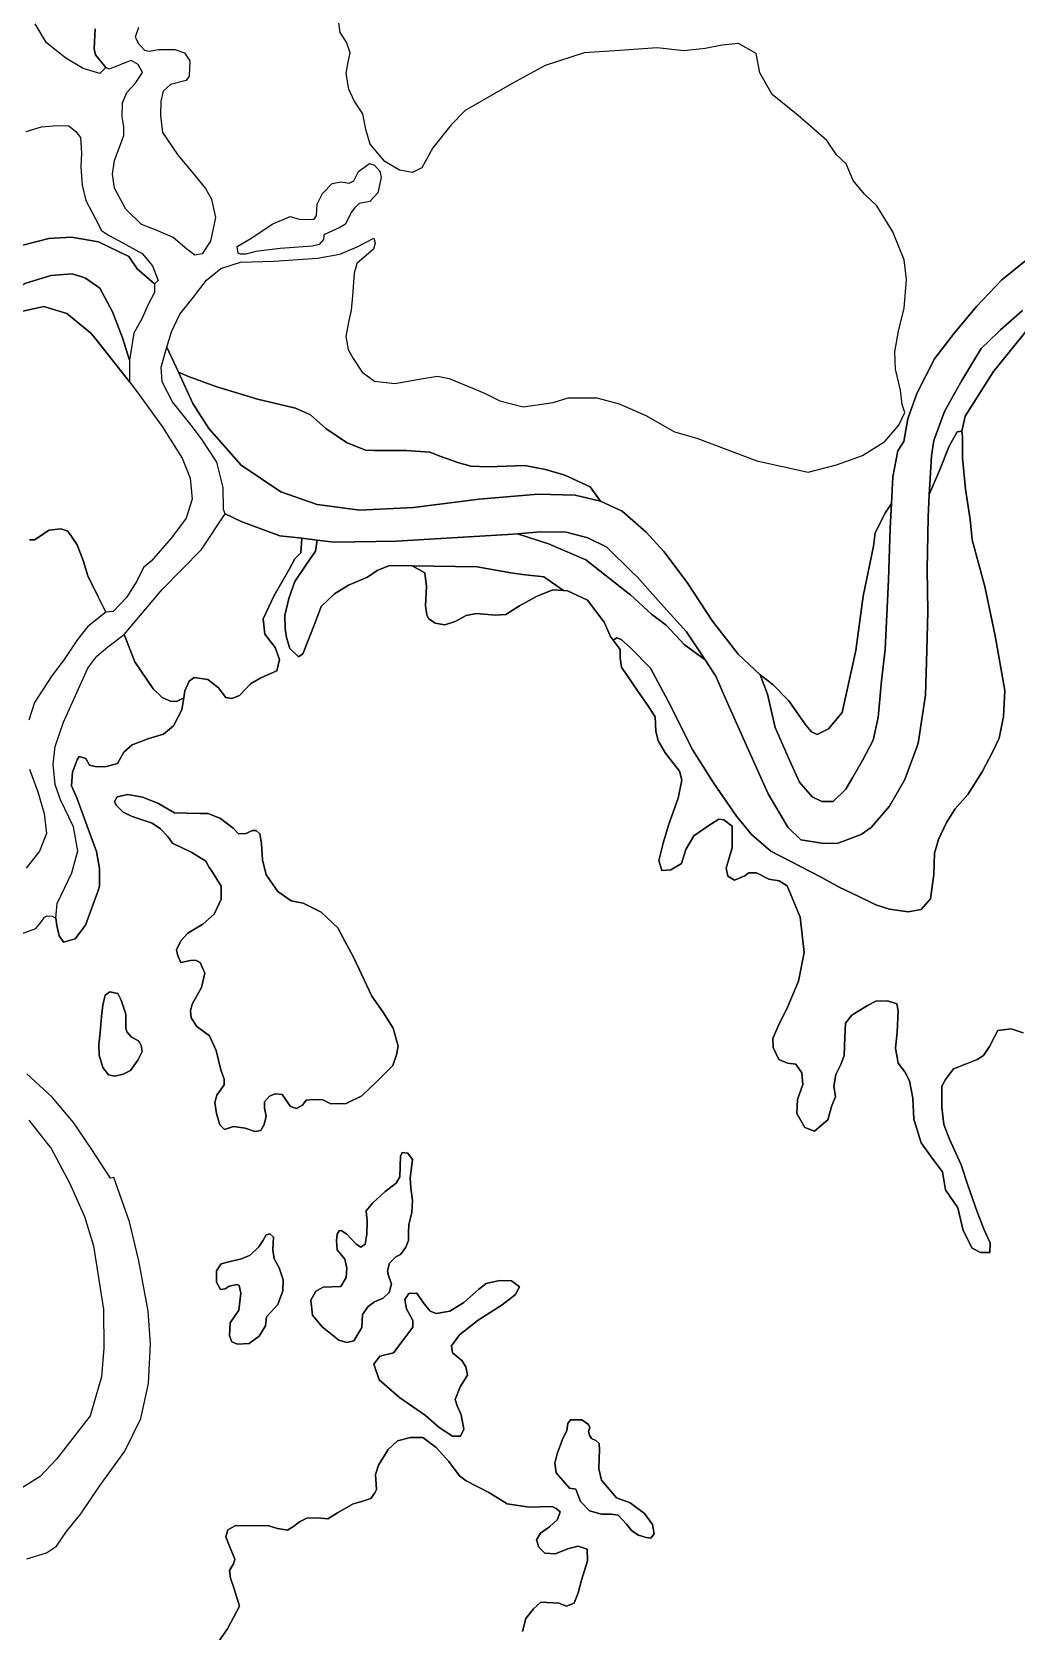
# Model space of a CAD drawing. Header units: inches. Extents: x 288635 to 1232953, y 676945 to 1655780.
# Drawn here: x 460248 to 475817, y 728603 to 753909 of the extents above; entities that cross this region are included whole.
import ezdxf

# ---------------------------------------------------------------- set-up
doc = ezdxf.new("R2010")
doc.units = ezdxf.units.IN
doc.header["$MEASUREMENT"] = 0

msp = doc.modelspace()

# ---------------------------------------------------------------- linework, layer by layer
at = {"color": 1}
for points in [[(461248.3057, 753959.7025), (461233.0656, 753639.6618), (461251.2525, 753548.7276), (461417.2519, 753346.2719), (461319.3886, 753253.7888), (461060.3081, 753329.989), (460785.9875, 753492.5493), (460476.1069, 753736.3898), (460298.3065, 754036.1104)], [(461934.107, 753980.0225), (461878.2269, 753827.6222), (461934.107, 753726.022), (462030.6272, 753619.3418), (462101.7474, 753604.1018), (462249.0677, 753629.5018), (462508.1482, 753629.5018), (462660.5485, 753578.7017), (462746.9087, 753451.7014), (462736.7486, 753207.861), (462685.9485, 753141.8208), (462442.1081, 753075.7807), (462325.2678, 752974.1805), (462284.6277, 752811.6202), (462279.5477, 752588.0997), (462315.1078, 752318.8592), (462381.1479, 752217.259), (462558.9483, 751953.0985), (462782.4687, 751688.9379), (462995.8292, 751429.8574), (463087.2693, 751262.2171), (463153.3095, 750972.6565), (463072.0293, 750596.7357), (462939.949, 750398.6153), (462823.1088, 750378.2953), (462696.1086, 750469.7355), (462482.7481, 750657.6959), (462203.3476, 750779.6161), (461979.8271, 750860.8963), (461730.9066, 751104.7368), (461553.1063, 751434.9374), (461522.6262, 751658.4579), (461553.1063, 751876.8983), (461700.4266, 752273.1391), (461700.4266, 752405.2194), (461675.0265, 752567.7797), (461680.1065, 752786.2201), (461751.2267, 752948.7804), (461878.2269, 753091.0207), (461995.0672, 753268.8211), (461929.027, 753395.8213), (461817.2668, 753456.7815), (461680.1065, 753405.9814), (461466.7461, 753319.6212), (461417.2519, 753346.2719), (461251.2525, 753548.7276), (461233.0656, 753639.6618), (461248.3057, 753959.7025)], [(475972.1328, 750289.8774), (475591.1321, 749985.0768), (475189.8113, 749563.436), (474844.3706, 749146.8752), (474529.4099, 748735.3943), (474250.0094, 748186.7532), (474102.6891, 747785.4324), (474041.729, 747429.8317), (473945.2088, 747282.5114), (473869.0086, 746871.0306), (473845.1144, 746446.245), (473749.4471, 746302.9302), (473588.5801, 745981.1962), (473563.1801, 745773.7624), (473398.0798, 744982.1275), (473283.7795, 744122.7591), (473063.6458, 743140.6238), (472851.9787, 742878.1566), (472669.945, 742793.4898), (472581.0448, 742831.5899), (472492.1446, 742937.4234), (472221.2107, 743322.6575), (471971.4436, 743580.8914), (471770.9644, 743736.6643), (471420.4437, 744061.785), (471014.0429, 744585.026), (470612.7221, 745194.6272), (470246.9614, 745687.3882), (469967.5608, 745992.1888), (469586.5601, 746327.4695), (469241.1194, 746484.9498), (469080.0711, 746709.331), (468676.8453, 746895.8097), (468372.0447, 746987.2499), (468046.9241, 747048.21), (467462.7229, 747027.8899), (467193.4823, 747038.05), (467000.442, 747088.8501), (466715.9614, 747190.4503), (466543.241, 747256.4904), (466167.3203, 747286.9705), (465659.3193, 747286.9705), (465522.159, 747292.0505), (465222.4384, 747413.9707), (464897.3178, 747632.4111), (464653.4773, 747850.8516), (464414.7168, 747957.5318), (463815.2756, 748099.7721), (463154.8743, 748297.8925), (462723.0734, 748455.3728), (462565.571, 748526.8869), (462383.1057, 748923.3547), (462453.8329, 749161.4942), (462585.9131, 749440.8948), (462784.0335, 749684.7352), (463007.554, 749979.3758), (463236.1544, 750167.3362), (463546.035, 750263.8564), (464074.3561, 750284.1764), (464765.2375, 750329.8965), (465120.8382, 750390.8567), (465395.1587, 750507.6969), (465654.2393, 750644.8572), (465679.6393, 750568.657), (465649.1593, 750472.1368), (465390.0787, 750243.5364), (465344.3586, 750091.1361), (465318.9586, 749735.5353), (465298.6386, 749506.9349), (465263.0785, 749344.3746), (465212.2784, 749090.3741), (465247.8385, 748882.0936), (465329.1186, 748739.8534), (465471.3589, 748526.4929), (465669.4793, 748384.2526), (465989.5199, 748343.6126), (466436.5608, 748424.8927), (466665.1613, 748460.4528), (466848.0417, 748424.8927), (467091.8821, 748323.2925), (467406.8428, 748191.2123), (467650.6833, 748069.292), (468021.524, 747977.8518), (468493.9649, 748043.892), (468732.7254, 748120.0921), (469184.8463, 748120.0921), (469540.447, 748023.5719), (469962.0879, 747840.6916), (470413.5738, 747581.3994), (470764.9412, 747479.7992), (471717.4431, 747119.9651), (472530.2447, 746942.1648), (472974.7456, 747056.465), (473389.6131, 747208.8653), (473740.9804, 747428.9991), (473965.3476, 747687.2329), (474059.2628, 747885.8838), (474013.5427, 748012.884), (473988.1426, 748241.4845), (473911.9425, 748571.6852), (473901.7825, 748846.0057), (473957.6626, 749176.2064), (474049.1028, 749536.8871), (474084.6628, 749994.088), (474049.1028, 750303.9686), (473866.2224, 750745.9295), (473617.3019, 751157.4103), (473419.1815, 751340.2907), (473241.3812, 751558.7311), (473129.6209, 751822.8917), (472977.2206, 751965.1319), (472824.8203, 752193.7324), (472367.6194, 752584.8932), (471961.2186, 752920.1739), (471763.0982, 753260.5345), (471706.3532, 753566.8483), (471426.9527, 753724.3287), (471167.8722, 753698.9286), (470898.6316, 753648.1285), (470563.351, 753612.5684), (470141.7101, 753658.2885), (469547.3489, 753617.6484), (468983.4678, 753577.0084), (468368.7866, 753378.888), (467845.5455, 753094.4074), (467103.864, 752667.6865), (466880.3436, 752439.0861), (466590.783, 752073.3254), (466418.0627, 751758.3647), (466265.6624, 751687.2446), (466062.462, 751722.8047), (465828.7815, 751859.9649), (465600.181, 752134.2855), (465529.0609, 752362.8859), (465483.3408, 752611.8064), (465346.1805, 752820.0869), (465259.8204, 753002.9672), (465219.1803, 753251.8877), (465244.5803, 753404.288), (465280.1404, 753577.0084), (465224.2603, 753749.7287), (465122.6601, 753902.129), (465097.26, 754090.0894)], [(460156.8989, 752332.9726), (460397.6702, 752409.7019), (460649.0248, 752428.2228), (460831.5877, 752422.9311), (460942.7129, 752332.9726), (461016.7964, 752237.7224), (461032.6714, 751989.0136), (461022.0881, 751774.7006), (461043.6428, 751482.6794), (461099.523, 751243.9189), (461251.9233, 750949.2784), (461346.0446, 750768.4353), (461457.8048, 750692.2351), (461625.4451, 750605.875), (461991.2059, 750402.6746), (462153.7662, 750209.6342), (462245.2064, 749975.9537), (462186.7844, 749923.6934), (461912.4639, 750162.4538), (461780.3836, 750355.4942), (461302.8627, 750589.1747), (460871.0618, 750660.2948), (460515.4611, 750639.9748), (460103.9803, 750533.2946)], [(460103.9803, 750533.2946), (460515.4611, 750639.9748), (460871.0618, 750660.2948), (461302.8627, 750589.1747), (461780.3836, 750355.4942), (461912.4639, 750162.4538), (462186.7844, 749923.6934), (462186.7844, 749786.5331), (462085.1842, 749598.5727), (461983.584, 749369.9723), (461861.6638, 749141.3718), (461790.5436, 748714.651), (461678.7834, 749070.2517), (461521.3031, 749481.7325), (461323.1827, 749852.5732), (461094.5822, 750015.1336), (461038.3461, 750032.9646), (460886.3018, 750081.1737), (460545.9411, 750055.7736), (460134.4603, 749928.7734)], [(475921.3327, 749502.4759), (475570.812, 749192.5952), (475529.0659, 749152.2406), (475266.0114, 748897.9547), (474961.2108, 748395.0336), (474872.1702, 748235.0902), (474686.8903, 747902.2727), (474514.1699, 747445.0717), (474478.6098, 747201.2313), (474453.2098, 746754.1904), (474445.0977, 746587.0821), (474427.8097, 746230.9493), (474412.5697, 745402.9077), (474422.7297, 744737.4263), (474407.4897, 744117.6651), (474387.1697, 743411.5437), (474270.3294, 742654.6222), (474251.7318, 742604.5857), (474056.969, 742080.581), (473813.1285, 741658.9402), (473523.5679, 741318.5795), (473366.0876, 741206.8193), (472985.0869, 741064.579), (472746.3264, 741069.659), (472411.0457, 741125.5391), (472207.8453, 741323.6595), (471897.9647, 741851.9806), (471547.444, 742629.2221), (471222.3233, 743360.7436), (471064.843, 743716.3443), (471034.0735, 743762.9647), (470897.2027, 743970.3448), (470602.5621, 744417.3857), (470196.1613, 744864.4266), (469820.2405, 745286.0674), (469751.3246, 745353.517), (469342.7196, 745753.4284), (469042.999, 745905.8287), (468697.5583, 745992.1888), (468291.1575, 745997.2689), (467930.7043, 745968.7181), (467778.0764, 745956.6288), (467244.6754, 745926.1487), (466015.3129, 745849.9486), (465029.7909, 745834.7085), (464761.3278, 745866.4793), (464515.8454, 745895.5305), (464171.2692, 745936.3087), (463556.588, 746159.8292), (463302.5875, 746281.7494), (463277.1874, 746352.8696), (463272.1074, 746698.3103), (463170.5072, 747099.6311), (462931.7467, 747470.4718), (462764.1064, 747688.9122), (462469.4658, 748054.673), (462306.9055, 748369.6336), (462291.6655, 748603.3141), (462383.1057, 748923.3547), (462565.571, 748526.8869), (462794.5865, 748029.2729), (463048.587, 747633.0321), (463556.588, 747053.911), (464186.5093, 746632.2701), (464760.5504, 746429.0697), (465436.1918, 746342.7095), (466284.5535, 746383.3496), (467320.8755, 746515.4299), (468255.5974, 746596.7101), (468839.7986, 746576.39), (469241.1194, 746484.9498), (469586.5601, 746327.4695), (469967.5608, 745992.1888), (470246.9614, 745687.3882), (470612.7221, 745194.6272), (471014.0429, 744585.026), (471420.4437, 744061.785), (471770.9644, 743736.6643), (471882.7247, 743426.7837), (472004.6449, 742903.5427), (472233.2454, 742385.3816), (472390.7257, 742034.8609), (472593.9261, 741806.2605), (472746.3264, 741730.0603), (472924.1267, 741730.0603), (473122.2471, 741928.1807), (473232.5943, 742117.6447), (473391.4877, 742390.4616), (473559.128, 742700.3423), (473635.3282, 743061.023), (473686.1283, 743640.1441), (473747.0884, 744137.9851), (473797.8885, 745240.3473), (473823.2885, 746058.229), (473845.1144, 746446.245), (473869.0086, 746871.0306), (473945.2088, 747282.5114), (474041.729, 747429.8317), (474102.6891, 747785.4324), (474250.0094, 748186.7532), (474529.4099, 748735.3943), (474844.3706, 749146.8752), (475189.8113, 749563.436), (475591.1321, 749985.0768), (475972.1328, 750289.8774)], [(460103.5549, 749491.996), (460433.7555, 749563.1161), (460799.5163, 749451.3559), (461180.517, 749141.4753), (461243.4224, 749065.9888), (461789.5404, 748374.5432), (461906.9585, 748216.9135), (462308.2793, 747663.1923), (462623.2399, 747165.3513), (462750.2402, 746845.3107), (462780.7202, 746515.11), (462689.2801, 746215.3895), (462455.5996, 745905.5088), (462135.5589, 745534.6681), (462013.6387, 745433.0679), (461906.9585, 745219.7075), (461744.3982, 744960.6269), (461531.0377, 744737.1065), (461414.1975, 744726.9465), (461297.3573, 744970.787), (461129.7169, 745300.9876), (461058.5968, 745544.8281), (460962.0766, 745793.7486), (460814.7563, 746007.109), (460702.9961, 746047.7491), (460520.1157, 746022.3491), (460286.4352, 745869.9488), (460210.2351, 745869.9488)], [(475999.7214, 749199.0851), (475459.9703, 748537.6254), (475010.1778, 747828.5407), (474960.635, 747593.2981), (474884.4348, 747583.1381), (474757.4346, 747354.5376), (474605.0343, 746968.4569), (474445.0977, 746587.0821), (474453.2098, 746754.1904), (474478.6098, 747201.2313), (474514.1699, 747445.0717), (474686.8903, 747902.2727), (474872.1702, 748235.0902), (474961.2108, 748395.0336), (475266.0114, 748897.9547), (475529.0659, 749152.2406), (475570.812, 749192.5952), (475921.3327, 749502.4759)], [(475931.0691, 738069.6634), (475738.0287, 738130.6235), (475529.7483, 738105.2235), (475473.8682, 738008.7033), (475397.668, 737851.2229), (475301.1478, 737708.9827), (475204.6276, 737648.0225), (475042.0673, 737581.9824), (474828.7069, 737500.7022), (474701.7066, 737333.0619), (474640.7465, 737226.3817), (474640.7465, 736891.101), (474676.3066, 736616.7805), (474762.6668, 736388.18), (474950.6271, 735981.7792), (475057.3074, 735641.4185), (475199.5476, 735235.0177), (475311.3079, 734950.5371), (475407.8281, 734747.3367), (475402.748, 734594.9364), (475255.4277, 734594.9364), (475123.3475, 734660.9766), (474981.1072, 734940.3771), (474894.747, 735301.0578), (474701.7066, 735585.5384), (474655.9866, 735870.019), (474488.3462, 736088.4594), (474315.6259, 736327.2199), (474198.7856, 736703.1406), (474183.5456, 737033.3413), (474132.7455, 737307.6619), (474056.5454, 737454.9822), (473949.8651, 737592.1424), (473909.2251, 737825.8229), (473934.6251, 738079.8234), (473949.8651, 738420.1841), (473929.5451, 738526.8643), (473782.2248, 738577.6644), (473599.3444, 738572.5844), (473467.2642, 738501.4642), (473218.3437, 738349.0639), (473116.7435, 738222.0637), (473106.5835, 738003.6232), (473096.4234, 737708.9827), (473045.6233, 737566.7424), (472964.3432, 737409.2621), (472933.8631, 737226.3817), (472959.2632, 737058.7414), (472903.383, 736921.5811), (472837.3429, 736692.9806), (472629.0625, 736515.1803), (472476.6622, 736571.0604), (472349.6619, 736794.5808), (472359.822, 737013.0213), (472446.1821, 737251.7817), (472425.8621, 737434.6621), (472334.4219, 737571.8224), (472202.3416, 737587.0624), (472065.1814, 737648.0225), (471973.7412, 737835.9829), (471969.7618, 737981.8402), (472045.962, 738164.7205), (472208.5223, 738484.7612), (472376.1627, 738886.082), (472462.5228, 739343.2829), (472401.5627, 739902.084), (472198.3623, 740394.845), (472071.362, 740476.1252), (471903.7217, 740501.5252), (471710.6813, 740603.1254), (471588.7611, 740603.1254), (471527.801, 740552.3253), (471360.1606, 740486.2852), (471258.5604, 740547.2453), (471233.1604, 740674.2456), (471268.7204, 740801.2458), (471324.6006, 740999.3662), (471324.6006, 741339.7269), (471192.5203, 741441.3271), (471116.3201, 741451.4871), (470938.5198, 741339.7269), (470720.0793, 741187.3266), (470593.0791, 740968.8861), (470521.9589, 740750.4457), (470354.3186, 740648.8455), (470212.0783, 740638.6855), (470166.3582, 740796.1658), (470232.3984, 741070.4863), (470318.7585, 741354.9669), (470471.1588, 741781.6878), (470527.039, 742066.1683), (470491.4789, 742208.4086), (470273.0385, 742497.9692), (470156.1982, 742691.0096), (470115.5581, 742843.4099), (470105.3981, 743072.0103), (470003.7979, 743234.5707), (469831.0776, 743478.4112), (469577.0771, 743854.3319), (469551.677, 744006.7322), (469551.677, 744133.7325), (469440.4993, 744285.6753), (469502.5874, 744320.0782), (469568.6275, 744294.6782), (469715.9478, 744162.5979), (470035.9885, 743842.5573), (470315.389, 743319.3162), (470701.4698, 742542.0747), (471031.6705, 742023.9136), (471392.3512, 741500.6726), (471631.1117, 741206.032), (471935.9123, 740946.9515), (472723.3138, 740540.5507), (473017.9544, 740372.9103), (473327.835, 740225.59), (473597.0756, 740093.5098), (473815.516, 740027.4696), (474110.1566, 739986.8296), (474318.437, 740022.3896), (474465.7573, 740190.03), (474516.5574, 740576.1107), (474526.7174, 740911.3914), (474592.7576, 741129.8319), (474714.6778, 741399.0724), (474851.8381, 741612.4328), (475055.0385, 741841.0333), (475283.639, 742201.714), (475448.316, 742523.448), (475549.9162, 742731.7284), (475621.0363, 743077.1691), (475641.3563, 743488.6499), (475488.956, 744352.2516), (475321.3157, 745134.5732), (475123.1953, 745871.1747), (475092.7152, 746191.2153), (475016.5151, 746673.8163), (474970.795, 747171.6573), (474970.795, 747501.8579), (474960.635, 747593.2981), (475010.1778, 747828.5407), (475459.9703, 748537.6254), (475999.7214, 749199.0851)], [(460210.2351, 745869.9488), (460286.4352, 745869.9488), (460520.1157, 746022.3491), (460702.9961, 746047.7491), (460814.7563, 746007.109), (460962.0766, 745793.7486), (461058.5968, 745544.8281), (461129.7169, 745300.9876), (461297.3573, 744970.787), (461414.1975, 744726.9465), (461130.8036, 744498.5533), (460968.2432, 744295.3529), (460770.1229, 743995.6323), (460551.6824, 743706.0717), (460287.5219, 743299.6709), (460196.0817, 743020.2703)], [(460092.4864, 739640.6751), (460310.9269, 739721.9553), (460389.9845, 739818.2638), (460448.193, 739900.2848), (460487.8805, 739921.4515), (460569.9015, 739916.1599), (460622.8183, 739884.4098), (460638.6933, 739767.9929), (460676.6876, 739605.1151), (460747.8077, 739503.5149), (460933.4398, 739555.7966), (461094.3068, 739771.6971), (461288.1905, 740305.7917), (461318.6739, 740389.765), (461314.4405, 740669.1655), (461267.8738, 740940.0994), (461119.7068, 741342.2669), (460958.8398, 741786.7678), (460874.173, 741977.2682), (460891.1064, 742193.1686), (460961.3798, 742391.289), (460996.9399, 742442.0891), (461098.5401, 742411.609), (461159.5002, 742304.9288), (461266.1804, 742279.5288), (461428.7408, 742284.6088), (461601.4611, 742330.3289), (461703.0613, 742513.2092), (461835.1416, 742624.9695), (462099.3021, 742726.5697), (462327.9026, 742797.6898), (462485.3829, 742929.7701), (462617.4631, 743178.6906), (462649.2634, 743369.4924), (462668.2632, 743483.4912), (462734.3034, 743635.8915), (462815.5835, 743691.7716), (463028.944, 743661.2915), (463196.5843, 743529.2113), (463313.4245, 743376.811), (463409.9447, 743361.5709), (463531.865, 743407.291), (463704.5853, 743590.1714), (463867.1456, 743686.6916), (464121.1461, 743798.4518), (464162.088, 743978.4167), (464096.0478, 744166.3771), (463933.4875, 744379.7375), (463908.0875, 744623.578), (464080.8078, 744989.3387), (464324.6483, 745410.9796), (464405.9285, 745568.4599), (464502.4487, 745664.9801), (464515.8454, 745895.5305), (464761.3278, 745866.4793), (464731.0491, 745690.3801), (464578.6488, 745471.9397), (464405.9285, 745212.8592), (464309.4083, 744943.6186), (464248.4481, 744674.3781), (464253.5282, 744461.0177), (464273.8482, 744323.8574), (464329.7283, 744151.137), (464462.8199, 744022.0161), (464532.627, 744067.6923), (464725.6674, 744545.2133), (464822.1876, 744814.4538), (465035.548, 745017.6542), (465253.9884, 745154.8145), (465553.709, 745281.8148), (465711.1893, 745388.495), (465904.2297, 745464.6951), (466264.9104, 745459.6151), (466463.0308, 745347.8549), (466488.4309, 745134.4945), (466473.1909, 744824.6139), (466493.5109, 744682.3736), (466523.991, 744626.4935), (466625.5912, 744550.2933), (466777.9915, 744524.8933), (466945.6318, 744580.7734), (467118.3521, 744672.2135), (467280.9125, 744707.7736), (467575.5531, 744677.2936), (467743.1934, 744687.4536), (467961.6338, 744824.6139), (468163.9238, 744938.6319), (468241.0344, 744982.0942), (468489.9549, 745078.6144), (468656.7995, 745067.4914), (468718.5553, 745063.3743), (469038.596, 744916.054), (469302.7565, 744570.6133), (469399.2767, 744342.0129), (469440.4993, 744285.6753), (469551.677, 744133.7325), (469551.677, 744006.7322), (469577.0771, 743854.3319), (469831.0776, 743478.4112), (470003.7979, 743234.5707), (470105.3981, 743072.0103), (470115.5581, 742843.4099), (470156.1982, 742691.0096), (470273.0385, 742497.9692), (470491.4789, 742208.4086), (470527.039, 742066.1683), (470471.1588, 741781.6878), (470318.7585, 741354.9669), (470232.3984, 741070.4863), (470166.3582, 740796.1658), (470212.0783, 740638.6855), (470354.3186, 740648.8455), (470521.9589, 740750.4457), (470593.0791, 740968.8861), (470720.0793, 741187.3266), (470938.5198, 741339.7269), (471116.3201, 741451.4871), (471192.5203, 741441.3271), (471324.6006, 741339.7269), (471324.6006, 740999.3662), (471268.7204, 740801.2458), (471233.1604, 740674.2456), (471258.5604, 740547.2453), (471360.1606, 740486.2852), (471527.801, 740552.3253), (471588.7611, 740603.1254), (471710.6813, 740603.1254), (471903.7217, 740501.5252), (472071.362, 740476.1252), (472198.3623, 740394.845), (472401.5627, 739902.084), (472462.5228, 739343.2829), (472376.1627, 738886.082), (472208.5223, 738484.7612), (472045.962, 738164.7205), (471969.7618, 737981.8402), (471973.7412, 737835.9829), (472065.1814, 737648.0225), (472202.3416, 737587.0624), (472334.4219, 737571.8224), (472425.8621, 737434.6621), (472446.1821, 737251.7817), (472359.822, 737013.0213), (472349.6619, 736794.5808), (472476.6622, 736571.0604), (472629.0625, 736515.1803), (472837.3429, 736692.9806), (472903.383, 736921.5811), (472959.2632, 737058.7414), (472933.8631, 737226.3817), (472964.3432, 737409.2621), (473045.6233, 737566.7424), (473096.4234, 737708.9827), (473106.5835, 738003.6232), (473116.7435, 738222.0637), (473218.3437, 738349.0639), (473467.2642, 738501.4642), (473599.3444, 738572.5844), (473782.2248, 738577.6644), (473929.5451, 738526.8643), (473949.8651, 738420.1841), (473934.6251, 738079.8234), (473909.2251, 737825.8229), (473949.8651, 737592.1424), (474056.5454, 737454.9822), (474132.7455, 737307.6619), (474183.5456, 737033.3413), (474198.7856, 736703.1406), (474315.6259, 736327.2199), (474488.3462, 736088.4594), (474655.9866, 735870.019), (474701.7066, 735585.5384), (474894.747, 735301.0578), (474981.1072, 734940.3771), (475123.3475, 734660.9766), (475255.4277, 734594.9364), (475402.748, 734594.9364), (475407.8281, 734747.3367), (475311.3079, 734950.5371), (475199.5476, 735235.0177), (475057.3074, 735641.4185), (474950.6271, 735981.7792), (474762.6668, 736388.18), (474676.3066, 736616.7805), (474640.7465, 736891.101), (474640.7465, 737226.3817), (474701.7066, 737333.0619), (474828.7069, 737500.7022), (475042.0673, 737581.9824), (475204.6276, 737648.0225), (475301.1478, 737708.9827), (475397.668, 737851.2229), (475473.8682, 738008.7033), (475529.7483, 738105.2235), (475738.0287, 738130.6235), (475931.0691, 738069.6634)], [(460211.3217, 742243.0288), (460338.322, 741882.3481), (460439.9222, 741541.9874), (460475.4823, 741221.9467), (460368.8021, 740942.5462), (460155.4416, 740673.3056)], [(460166.1042, 729744.7967), (460477.2549, 729840.0469), (460636.0052, 729947.9971), (460794.7555, 730176.5976), (461023.356, 730455.9982), (461315.4565, 730894.149), (461715.5073, 731446.6001), (461969.5078, 731967.3012), (462090.1581, 732519.7523), (462121.9081, 733148.4035), (462083.8081, 733662.7546), (461937.7578, 734462.8562), (461791.7075, 735078.8074), (461543.4486, 735781.4463), (461490.5476, 735771.1891), (461186.8053, 736236.8567), (460904.2297, 736652.7825), (460567.679, 737052.8333), (460168.6866, 737420.7107)], [(460195.6586, 736687.8402), (460509.7029, 736294.2003), (460545.5899, 736249.2175), (460845.6883, 735684.3266), (461080.6387, 735163.6255), (461220.339, 734700.0746), (461379.0893, 733690.4226), (461385.4393, 733080.8214), (461347.3393, 732623.6204), (461169.5389, 732007.6692), (460636.1378, 731321.8678), (460375.7873, 731048.8173), (460083.6867, 730864.6669)], [(468006.9732, 728595.2656), (468062.8533, 728798.466), (468184.7736, 728955.9463), (468296.5338, 729057.5465), (468586.0944, 729042.3065), (468704.9454, 728994.1522), (468826.8657, 729044.9523), (468887.8258, 729207.5126), (468943.7059, 729405.633), (469035.1461, 729715.5137), (469030.0661, 729898.394), (468887.8258, 729944.1141), (468740.5055, 729908.554), (468527.1451, 729822.1939), (468359.5047, 729832.3539), (468268.0646, 729928.8741), (468232.5045, 730045.7143), (468293.4646, 730152.3945), (468435.7049, 730253.9947), (468562.7051, 730365.755), (468603.3452, 730487.6752), (468542.3851, 730543.5553), (468476.345, 730574.0354), (468293.4646, 730568.9554), (468115.6642, 730563.8754), (467765.1435, 730614.6755), (467638.1433, 730695.9556), (467475.583, 730797.5558), (467114.9022, 730980.4362), (467013.302, 731056.6363), (466840.5817, 731285.2368), (466642.4613, 731508.7572), (466434.1809, 731666.2376), (466236.0605, 731666.2376), (466032.8601, 731610.3574), (465885.5398, 731473.1972), (465728.0595, 731229.3567), (465683.6094, 731078.2264), (465699.4844, 730840.1009), (465674.0844, 730789.3008), (465607.4092, 730700.4006), (465448.6589, 730649.6005), (465328.0087, 730614.6755), (465080.3582, 730471.8002), (464927.9579, 730379.725), (464766.0325, 730395.6), (464597.7572, 730389.25), (464480.282, 730332.0999), (464385.0318, 730255.8997), (464289.7816, 730198.7496), (464130.4677, 730226.8336), (463993.236, 730268.5998), (463729.0755, 730273.6798), (463464.9149, 730268.5998), (463348.0747, 730202.5596), (463312.5146, 730090.7994), (463383.6348, 729918.0791), (463454.7549, 729740.2787), (463434.4349, 729664.0786), (463373.4748, 729562.4784), (463388.7148, 729440.5581), (463439.5149, 729288.1578), (463532.5285, 728997.3625), (463339.4881, 728636.6818), (463202.3278, 728443.6414)], [(463202.3278, 728443.6414), (463339.4881, 728636.6818), (463532.5285, 728997.3625), (463439.5149, 729288.1578), (463388.7148, 729440.5581), (463373.4748, 729562.4784), (463434.4349, 729664.0786), (463454.7549, 729740.2787), (463383.6348, 729918.0791), (463312.5146, 730090.7994), (463348.0747, 730202.5596), (463464.9149, 730268.5998), (463729.0755, 730273.6798), (463993.236, 730268.5998), (464130.4677, 730226.8336), (464289.7816, 730198.7496), (464385.0318, 730255.8997), (464480.282, 730332.0999), (464597.7572, 730389.25), (464766.0325, 730395.6), (464927.9579, 730379.725), (465080.3582, 730471.8002), (465328.0087, 730614.6755), (465448.6589, 730649.6005), (465607.4092, 730700.4006), (465674.0844, 730789.3008), (465699.4844, 730840.1009), (465683.6094, 731078.2264), (465728.0595, 731229.3567), (465885.5398, 731473.1972), (466032.8601, 731610.3574), (466236.0605, 731666.2376), (466434.1809, 731666.2376), (466642.4613, 731508.7572), (466840.5817, 731285.2368), (467013.302, 731056.6363), (467114.9022, 730980.4362), (467475.583, 730797.5558), (467638.1433, 730695.9556), (467765.1435, 730614.6755), (467765.1435, 730614.6755), (468115.6642, 730563.8754), (468293.4646, 730568.9554), (468476.345, 730574.0354), (468542.3851, 730543.5553), (468603.3452, 730487.6752), (468562.7051, 730365.755), (468435.7049, 730253.9947), (468293.4646, 730152.3945), (468232.5045, 730045.7143), (468268.0646, 729928.8741), (468359.5047, 729832.3539), (468527.1451, 729822.1939), (468740.5055, 729908.554), (468887.8258, 729944.1141), (469030.0661, 729898.394), (469035.1461, 729715.5137), (468943.7059, 729405.633), (468887.8258, 729207.5126), (468826.8657, 729044.9523), (468704.9454, 728994.1522), (468586.0944, 729042.3065), (468296.5338, 729057.5465), (468184.7736, 728955.9463), (468062.8533, 728798.466), (468006.9732, 728595.2656)]]:
    msp.add_lwpolyline(points, dxfattribs=at)
for points in [[(465772.1378, 751605.4024), (465721.3377, 751361.5619), (465594.3375, 751224.4017), (465426.6971, 751193.9216), (465350.497, 751122.8015), (465299.6969, 751051.6813), (465208.2567, 750868.8009), (465116.8165, 750812.9208), (464867.896, 750696.0806), (464857.736, 750624.9605), (464791.6959, 750543.6803), (464685.0157, 750518.2802), (464177.0146, 750482.7202), (463790.9339, 750437.0001), (463633.4536, 750391.28), (463547.0934, 750391.28), (463511.5333, 750406.52), (463496.2933, 750513.2002), (463724.8937, 750650.3605), (464050.0144, 750868.8009), (464334.495, 750990.7212), (464476.7352, 750945.0011), (464624.0555, 750939.9211), (464710.4157, 750945.0011), (464751.0558, 751005.9612), (464761.2158, 751183.7616), (464842.496, 751351.4019), (464994.8963, 751508.8822), (465142.2166, 751539.3623), (465264.1368, 751513.9622), (465340.337, 751554.6023), (465411.4571, 751701.9226), (465589.2575, 751828.9229), (465665.4576, 751803.5228), (465751.8178, 751707.0026), (465772.1378, 751605.4024)], [(461323.1827, 749852.5732), (461521.3031, 749481.7325), (461678.7834, 749070.2517), (461790.5436, 748714.651), (461789.5404, 748374.5432), (461243.4224, 749065.9888), (461180.517, 749141.4753), (460799.5163, 749451.3559), (460433.7555, 749563.1161), (460103.5549, 749491.996), (459819.0743, 749456.4359), (459392.3535, 749456.4359), (459550.2592, 749598.5727), (459794.0996, 749725.573), (460134.4603, 749928.7734), (460545.9411, 750055.7736), (460886.3018, 750081.1737), (461038.3461, 750032.9646), (461094.5822, 750015.1336), (461323.1827, 749852.5732)], [(465522.159, 747292.0505), (465659.3193, 747286.9705), (466167.3203, 747286.9705), (466543.241, 747256.4904), (466715.9614, 747190.4503), (467000.442, 747088.8501), (467193.4823, 747038.05), (467462.7229, 747027.8899), (468046.9241, 747048.21), (468372.0447, 746987.2499), (468676.8453, 746895.8097), (469080.0711, 746709.331), (469241.1194, 746484.9498), (468839.7986, 746576.39), (468255.5974, 746596.7101), (467320.8755, 746515.4299), (466284.5535, 746383.3496), (465436.1918, 746342.7095), (464760.5504, 746429.0697), (464186.5093, 746632.2701), (463556.588, 747053.911), (463048.587, 747633.0321), (462794.5865, 748029.2729), (462565.571, 748526.8869), (462723.0734, 748455.3728), (463154.8743, 748297.8925), (463815.2756, 748099.7721), (464414.7168, 747957.5318), (464653.4773, 747850.8516), (464897.3178, 747632.4111), (465222.4384, 747413.9707), (465522.159, 747292.0505)], [(474592.7576, 741129.8319), (474526.7174, 740911.3914), (474516.5574, 740576.1107), (474465.7573, 740190.03), (474318.437, 740022.3896), (474110.1566, 739986.8296), (473815.516, 740027.4696), (473597.0756, 740093.5098), (473327.835, 740225.59), (473017.9544, 740372.9103), (472723.3138, 740540.5507), (471935.9123, 740946.9515), (471631.1117, 741206.032), (471392.3512, 741500.6726), (471031.6705, 742023.9136), (470701.4698, 742542.0747), (470315.389, 743319.3162), (470035.9885, 743842.5573), (469715.9478, 744162.5979), (469568.6275, 744294.6782), (469502.5874, 744320.0782), (469440.4993, 744285.6753), (469399.2767, 744342.0129), (469302.7565, 744570.6133), (469038.596, 744916.054), (468718.5553, 745063.3743), (468656.7995, 745067.4914), (468347.3813, 745283.9793), (468011.2384, 745324.9723), (467826.6803, 745347.4794), (467293.2792, 745442.7296), (466264.9104, 745459.6151), (465904.2297, 745464.6951), (465711.1893, 745388.495), (465553.709, 745281.8148), (465253.9884, 745154.8145), (465035.548, 745017.6542), (464822.1876, 744814.4538), (464725.6674, 744545.2133), (464532.627, 744067.6923), (464462.8199, 744022.0161), (464329.7283, 744151.137), (464273.8482, 744323.8574), (464253.5282, 744461.0177), (464248.4481, 744674.3781), (464309.4083, 744943.6186), (464405.9285, 745212.8592), (464578.6488, 745471.9397), (464731.0491, 745690.3801), (464761.3278, 745866.4793), (465029.7909, 745834.7085), (466015.3129, 745849.9486), (467244.6754, 745926.1487), (467778.0764, 745956.6288), (467930.7043, 745968.7181), (468420.5452, 745808.5212), (469009.8264, 745554.5207), (469157.2526, 745438.9131), (469655.669, 745048.0686), (469715.9478, 745000.7996), (470051.2285, 744695.999), (470279.829, 744523.2786), (470564.3095, 744213.398), (470897.2027, 743970.3448), (471034.0735, 743762.9647), (471064.843, 743716.3443), (471222.3233, 743360.7436), (471547.444, 742629.2221), (471897.9647, 741851.9806), (472207.8453, 741323.6595), (472411.0457, 741125.5391), (472746.3264, 741069.659), (472985.0869, 741064.579), (473366.0876, 741206.8193), (473523.5679, 741318.5795), (473813.1285, 741658.9402), (474056.969, 742080.581), (474251.7318, 742604.5857), (474270.3294, 742654.6222), (474387.1697, 743411.5437), (474407.4897, 744117.6651), (474422.7297, 744737.4263), (474412.5697, 745402.9077), (474427.8097, 746230.9493), (474445.0977, 746587.0821), (474605.0343, 746968.4569), (474757.4346, 747354.5376), (474884.4348, 747583.1381), (474960.635, 747593.2981), (474970.795, 747501.8579), (474970.795, 747171.6573), (475016.5151, 746673.8163), (475092.7152, 746191.2153), (475123.1953, 745871.1747), (475321.3157, 745134.5732), (475488.956, 744352.2516), (475641.3563, 743488.6499), (475621.0363, 743077.1691), (475549.9162, 742731.7284), (475448.316, 742523.448), (475283.639, 742201.714), (475055.0385, 741841.0333), (474851.8381, 741612.4328), (474714.6778, 741399.0724), (474592.7576, 741129.8319)], [(464121.1461, 743798.4518), (463867.1456, 743686.6916), (463704.5853, 743590.1714), (463531.865, 743407.291), (463409.9447, 743361.5709), (463313.4245, 743376.811), (463196.5843, 743529.2113), (463028.944, 743661.2915), (462815.5835, 743691.7716), (462734.3034, 743635.8915), (462668.2632, 743483.4912), (462649.2634, 743369.4924), (462536.4847, 743312.9354), (462439.9645, 743318.0154), (462307.8843, 743373.8955), (462165.644, 743511.0558), (461876.0834, 743942.8566), (461708.4431, 744374.6575), (462307.8843, 745085.8589), (462927.6455, 745720.8602), (463302.5875, 746281.7494), (463556.588, 746159.8292), (464171.2692, 745936.3087), (464515.8454, 745895.5305), (464502.4487, 745664.9801), (464405.9285, 745568.4599), (464324.6483, 745410.9796), (464080.8078, 744989.3387), (463908.0875, 744623.578), (463933.4875, 744379.7375), (464096.0478, 744166.3771), (464162.088, 743978.4167), (464121.1461, 743798.4518)], [(473635.3282, 743061.023), (473559.128, 742700.3423), (473391.4877, 742390.4616), (473232.5943, 742117.6447), (473122.2471, 741928.1807), (472924.1267, 741730.0603), (472746.3264, 741730.0603), (472593.9261, 741806.2605), (472390.7257, 742034.8609), (472233.2454, 742385.3816), (472004.6449, 742903.5427), (471882.7247, 743426.7837), (471770.9644, 743736.6643), (471971.4436, 743580.8914), (472221.2107, 743322.6575), (472492.1446, 742937.4234), (472581.0448, 742831.5899), (472669.945, 742793.4898), (472851.9787, 742878.1566), (473063.6458, 743140.6238), (473283.7795, 744122.7591), (473398.0798, 744982.1275), (473563.1801, 745773.7624), (473588.5801, 745981.1962), (473749.4471, 746302.9302), (473845.1144, 746446.245), (473823.2885, 746058.229), (473797.8885, 745240.3473), (473747.0884, 744137.9851), (473686.1283, 743640.1441), (473635.3282, 743061.023)], [(470602.5621, 744417.3857), (470897.2027, 743970.3448), (470564.3095, 744213.398), (470279.829, 744523.2786), (470051.2285, 744695.999), (469715.9478, 745000.7996), (469655.669, 745048.0686), (469157.2526, 745438.9131), (469009.8264, 745554.5207), (468420.5452, 745808.5212), (467930.7043, 745968.7181), (468291.1575, 745997.2689), (468697.5583, 745992.1888), (469042.999, 745905.8287), (469342.7196, 745753.4284), (469751.3246, 745353.517), (469820.2405, 745286.0674), (470196.1613, 744864.4266), (470602.5621, 744417.3857)], [(468347.3813, 745283.9793), (468656.7995, 745067.4914), (468489.9549, 745078.6144), (468241.0344, 744982.0942), (468163.9238, 744938.6319), (467961.6338, 744824.6139), (467743.1934, 744687.4536), (467575.5531, 744677.2936), (467280.9125, 744707.7736), (467118.3521, 744672.2135), (466945.6318, 744580.7734), (466777.9915, 744524.8933), (466625.5912, 744550.2933), (466523.991, 744626.4935), (466493.5109, 744682.3736), (466473.1909, 744824.6139), (466488.4309, 745134.4945), (466463.0308, 745347.8549), (466264.9104, 745459.6151), (467293.2792, 745442.7296), (467826.6803, 745347.4794), (468011.2384, 745324.9723), (468347.3813, 745283.9793)], [(462439.9645, 743318.0154), (462536.4847, 743312.9354), (462649.2634, 743369.4924), (462617.4631, 743178.6906), (462485.3829, 742929.7701), (462327.9026, 742797.6898), (462099.3021, 742726.5697), (461835.1416, 742624.9695), (461703.0613, 742513.2092), (461601.4611, 742330.3289), (461428.7408, 742284.6088), (461266.1804, 742279.5288), (461159.5002, 742304.9288), (461098.5401, 742411.609), (460996.9399, 742442.0891), (460961.3798, 742391.289), (460891.1064, 742193.1686), (460874.173, 741977.2682), (460958.8398, 741786.7678), (461119.7068, 741342.2669), (461267.8738, 740940.0994), (461314.4405, 740669.1655), (461318.6739, 740389.765), (461288.1905, 740305.7917), (461094.3068, 739771.6971), (460933.4398, 739555.7966), (460747.8077, 739503.5149), (460676.6876, 739605.1151), (460638.6933, 739767.9929), (460622.8183, 739884.4098), (460649.0493, 740118.244), (460876.5914, 740599.7866), (460971.8416, 740949.0373), (460903.0498, 741330.0381), (460696.6744, 741758.6639), (460617.2992, 742002.0811), (460585.5492, 742319.5817), (460617.2992, 742600.0406), (460744.2995, 742986.333), (460934.7998, 743409.6672), (461130.5919, 743838.2931), (461273.4672, 744028.7935), (461448.0925, 744176.9604), (461708.4431, 744374.6575), (461876.0834, 743942.8566), (462165.644, 743511.0558), (462307.8843, 743373.8955), (462439.9645, 743318.0154)], [(463775.7763, 736509.0677), (463867.2165, 736524.3077), (463923.0966, 736620.8279), (463953.5766, 736752.9082), (463928.1766, 736874.8284), (463928.1766, 736976.4286), (464004.3767, 737067.8688), (464095.8169, 737103.4289), (464207.5772, 737093.2689), (464309.1774, 736940.8686), (464339.6574, 736905.3085), (464431.0976, 736869.7484), (464527.6178, 736925.6285), (464588.5779, 737001.8287), (464715.5782, 737017.0687), (464847.6584, 737006.9087), (464974.6587, 736945.9486), (465218.4992, 736951.0286), (465467.4197, 737072.9488), (465706.1801, 737301.5493), (465955.1006, 737550.4698), (466016.0608, 737723.1901), (466041.4608, 737860.3504), (465960.1807, 738144.831), (465797.6203, 738403.9115), (465624.9, 738647.752), (465462.3397, 738998.2727), (465335.3394, 739267.5132), (465198.1791, 739521.5137), (465086.4189, 739729.7941), (464822.2584, 739978.7146), (464537.7778, 740120.9549), (464349.8174, 740156.515), (464136.457, 740308.9153), (463953.5766, 740567.9958), (463892.6165, 740806.7563), (463879.9165, 741065.5193), (463854.5164, 741217.9196), (463793.5563, 741273.7997), (463737.6762, 741273.7997), (463620.836, 741217.9196), (463509.0758, 741222.9996), (463432.8756, 741309.3598), (463229.6752, 741461.7601), (463036.6348, 741543.0403), (462909.6346, 741543.0403), (462696.2741, 741548.1203), (462503.2337, 741553.2003), (462239.0732, 741705.6006), (461995.2327, 741797.0408), (461766.6323, 741842.7609), (461593.9119, 741802.1208), (461553.2718, 741731.0006), (461578.6719, 741675.1205), (461690.4321, 741563.3603), (461832.6724, 741492.2402), (462147.633, 741385.5599), (462279.7133, 741299.1998), (462391.4735, 741182.3595), (462477.8337, 741065.5193), (462594.6739, 741014.7192), (462777.5543, 740923.279), (462995.9947, 740786.1187), (463046.7948, 740694.6786), (463105.2149, 740613.7159), (463242.3752, 740390.1955), (463242.3752, 740186.995), (463130.615, 739948.2346), (462952.8146, 739790.7543), (462714.0542, 739648.514), (462602.2939, 739526.5937), (462536.2538, 739384.3534), (462556.5739, 739287.8332), (462602.2939, 739181.153), (462754.6942, 739216.7131), (462835.9744, 739221.7931), (462907.0946, 739181.153), (462983.2947, 739013.5127), (462927.4146, 738784.9122), (462780.0943, 738520.7517), (462754.6942, 738419.1515), (462764.8543, 738307.3913), (462856.2945, 738170.231), (463054.4148, 738022.9107), (463161.0951, 737789.2303), (463237.2952, 737484.4296), (463288.0953, 737337.1093), (463288.0953, 737245.6692), (463171.2551, 737083.1088), (463140.775, 736966.2686), (463166.1751, 736793.5483), (463222.0552, 736615.7479), (463293.1753, 736539.5478), (463435.4156, 736585.2678), (463618.296, 736559.8678), (463775.7763, 736509.0677)], [(462696.2741, 741548.1203), (462909.6346, 741543.0403), (463036.6348, 741543.0403), (463229.6752, 741461.7601), (463432.8756, 741309.3598), (463509.0758, 741222.9996), (463620.836, 741217.9196), (463737.6762, 741273.7997), (463793.5563, 741273.7997), (463854.5164, 741217.9196), (463879.9165, 741065.5193), (463892.6165, 740806.7563), (463953.5766, 740567.9958), (464136.457, 740308.9153), (464349.8174, 740156.515), (464537.7778, 740120.9549), (464822.2584, 739978.7146), (465086.4189, 739729.7941), (465198.1791, 739521.5137), (465335.3394, 739267.5132), (465462.3397, 738998.2727), (465624.9, 738647.752), (465797.6203, 738403.9115), (465960.1807, 738144.831), (466041.4608, 737860.3504), (466016.0608, 737723.1901), (465955.1006, 737550.4698), (465706.1801, 737301.5493), (465467.4197, 737072.9488), (465218.4992, 736951.0286), (464974.6587, 736945.9486), (464847.6584, 737006.9087), (464715.5782, 737017.0687), (464588.5779, 737001.8287), (464527.6178, 736925.6285), (464431.0976, 736869.7484), (464339.6574, 736905.3085), (464309.1774, 736940.8686), (464207.5772, 737093.2689), (464095.8169, 737103.4289), (464004.3767, 737067.8688), (463928.1766, 736976.4286), (463928.1766, 736874.8284), (463953.5766, 736752.9082), (463923.0966, 736620.8279), (463867.2165, 736524.3077), (463775.7763, 736509.0677), (463618.296, 736559.8678), (463435.4156, 736585.2678), (463293.1753, 736539.5478), (463222.0552, 736615.7479), (463166.1751, 736793.5483), (463140.775, 736966.2686), (463171.2551, 737083.1088), (463288.0953, 737245.6692), (463288.0953, 737337.1093), (463237.2952, 737484.4296), (463161.0951, 737789.2303), (463054.4148, 738022.9107), (462856.2945, 738170.231), (462764.8543, 738307.3913), (462754.6942, 738419.1515), (462780.0943, 738520.7517), (462927.4146, 738784.9122), (462983.2947, 739013.5127), (462907.0946, 739181.153), (462835.9744, 739221.7931), (462754.6942, 739216.7131), (462602.2939, 739181.153), (462556.5739, 739287.8332), (462536.2538, 739384.3534), (462602.2939, 739526.5937), (462714.0542, 739648.514), (462952.8146, 739790.7543), (463130.615, 739948.2346), (463242.3752, 740186.995), (463242.3752, 740390.1955), (463105.2149, 740613.7159), (463046.7948, 740694.6786), (462995.9947, 740786.1187), (462777.5543, 740923.279), (462594.6739, 741014.7192), (462477.8337, 741065.5193), (462391.4735, 741182.3595), (462279.7133, 741299.1998), (462147.633, 741385.5599), (461832.6724, 741492.2402), (461690.4321, 741563.3603), (461578.6719, 741675.1205), (461553.2718, 741731.0006), (461593.9119, 741802.1208), (461766.6323, 741842.7609), (461995.2327, 741797.0408), (462239.0732, 741705.6006), (462503.2337, 741553.2003), (462696.2741, 741548.1203)], [(461608.7286, 738689.4504), (461481.7284, 738719.9304), (461405.5282, 738664.0503), (461369.9681, 738506.57), (461349.6481, 738328.7697), (461324.2481, 738074.7692), (461303.9738, 737880.1365), (461308.373, 737718.1101), (461366.5815, 737519.6722), (461459.1858, 737403.2553), (461557.0819, 737382.0886), (461689.3738, 737413.8387), (461808.4365, 737474.693), (461923.9768, 737639.4219), (461989.7294, 737775.0486), (461974.4894, 737866.4887), (461933.8493, 737942.6889), (461822.089, 737998.569), (461750.9689, 738084.9292), (461730.6489, 738150.9693), (461730.6489, 738364.3297), (461659.5287, 738587.8502), (461608.7286, 738689.4504)], [(461689.3738, 737413.8387), (461557.0819, 737382.0886), (461459.1858, 737403.2553), (461366.5815, 737519.6722), (461308.373, 737718.1101), (461303.9738, 737880.1365), (461324.2481, 738074.7692), (461349.6481, 738328.7697), (461369.9681, 738506.57), (461405.5282, 738664.0503), (461481.7284, 738719.9304), (461608.7286, 738689.4504), (461659.5287, 738587.8502), (461730.6489, 738364.3297), (461730.6489, 738150.9693), (461750.9689, 738084.9292), (461822.089, 737998.569), (461933.8493, 737942.6889), (461974.4894, 737866.4887), (461989.7294, 737775.0486), (461923.9768, 737639.4219), (461808.4365, 737474.693), (461689.3738, 737413.8387)], [(465100.3043, 733205.4736), (465227.3045, 733169.9135), (465339.0647, 733195.3136), (465466.065, 733408.674), (465476.225, 733611.8744), (465567.6652, 733738.8747), (465669.2654, 733809.9948), (465806.4257, 733870.9549), (465897.8659, 733962.3951), (465933.4259, 734094.4754), (465882.6258, 734246.8757), (465872.4658, 734302.7558), (465902.9459, 734424.676), (466004.5461, 734526.2762), (466080.7462, 734561.8363), (466162.0264, 734678.6765), (466202.6665, 734785.3567), (466202.6665, 734902.197), (466212.8265, 735034.2772), (466258.5466, 735227.3176), (466268.7066, 735415.278), (466243.3066, 735618.4784), (466233.1465, 735775.9587), (466268.7066, 736065.5193), (466192.5065, 736167.1195), (466106.1463, 736177.2795), (466080.7462, 736116.3194), (466070.5862, 735953.7591), (466065.5062, 735791.1988), (466009.6261, 735689.5986), (465836.9057, 735557.5183), (465638.7853, 735379.7179), (465537.1851, 735252.7177), (465552.4252, 735090.1574), (465547.3452, 734881.8769), (465521.9451, 734724.3966), (465450.825, 734678.6765), (465374.6248, 734724.3966), (465227.3045, 734881.8769), (465140.9444, 734942.8371), (465110.4643, 734937.757), (465074.9042, 734881.8769), (465064.7442, 734785.3567), (465074.9042, 734632.9564), (465196.8245, 734485.6361), (465227.3045, 734343.3959), (465217.1445, 734196.0756), (465135.8643, 734053.8353), (464856.4638, 734043.6753), (464739.6236, 733982.7151), (464658.3434, 733840.4749), (464683.7434, 733601.7144), (464841.2238, 733418.834), (465100.3043, 733205.4736)], [(466162.0264, 734678.6765), (466080.7462, 734561.8363), (466004.5461, 734526.2762), (465902.9459, 734424.676), (465872.4658, 734302.7558), (465882.6258, 734246.8757), (465933.4259, 734094.4754), (465897.8659, 733962.3951), (465806.4257, 733870.9549), (465669.2654, 733809.9948), (465567.6652, 733738.8747), (465476.225, 733611.8744), (465466.065, 733408.674), (465339.0647, 733195.3136), (465227.3045, 733169.9135), (465100.3043, 733205.4736), (464841.2238, 733418.834), (464683.7434, 733601.7144), (464658.3434, 733840.4749), (464739.6236, 733982.7151), (464856.4638, 734043.6753), (465135.8643, 734053.8353), (465217.1445, 734196.0756), (465227.3045, 734343.3959), (465196.8245, 734485.6361), (465074.9042, 734632.9564), (465064.7442, 734785.3567), (465074.9042, 734881.8769), (465110.4643, 734937.757), (465140.9444, 734942.8371), (465227.3045, 734881.8769), (465374.6248, 734724.3966), (465450.825, 734678.6765), (465521.9451, 734724.3966), (465547.3452, 734881.8769), (465552.4252, 735090.1574), (465537.1851, 735252.7177), (465638.7853, 735379.7179), (465836.9057, 735557.5183), (466009.6261, 735689.5986), (466065.5062, 735791.1988), (466070.5862, 735953.7591), (466080.7462, 736116.3194), (466106.1463, 736177.2795), (466192.5065, 736167.1195), (466268.7066, 736065.5193), (466233.1465, 735775.9587), (466243.3066, 735618.4784), (466268.7066, 735415.278), (466258.5466, 735227.3176), (466212.8265, 735034.2772), (466202.6665, 734902.197), (466202.6665, 734785.3567), (466162.0264, 734678.6765)], [(463682.9814, 733154.6735), (463840.4618, 733271.5137), (463942.062, 733434.074), (463957.302, 733576.3143), (464140.1824, 733769.3547), (464216.3825, 733987.7951), (464221.4625, 734160.5155), (464160.5024, 734348.4759), (464079.2222, 734490.7162), (464058.9022, 734632.9564), (464069.0622, 734836.1568), (464013.1821, 734886.9569), (463952.222, 734871.7169), (463901.4219, 734780.2767), (463835.3817, 734683.7565), (463698.2215, 734551.6763), (463561.0612, 734490.7162), (463383.2608, 734450.0761), (463241.0206, 734414.516), (463169.9004, 734302.7558), (463169.9004, 734124.9554), (463230.8605, 734008.1152), (463301.9807, 734018.2752), (463368.0208, 734058.9153), (463495.0211, 734089.3954), (463525.5011, 734069.0753), (463550.9012, 733947.1551), (463520.4211, 733682.9945), (463383.2608, 733479.7941), (463373.1008, 733276.5937), (463408.6609, 733180.0735), (463500.1011, 733144.5135), (463682.9814, 733154.6735)], [(464221.4625, 734160.5155), (464216.3825, 733987.7951), (464140.1824, 733769.3547), (463957.302, 733576.3143), (463942.062, 733434.074), (463840.4618, 733271.5137), (463682.9814, 733154.6735), (463500.1011, 733144.5135), (463408.6609, 733180.0735), (463373.1008, 733276.5937), (463383.2608, 733479.7941), (463520.4211, 733682.9945), (463550.9012, 733947.1551), (463525.5011, 734069.0753), (463495.0211, 734089.3954), (463368.0208, 734058.9153), (463301.9807, 734018.2752), (463230.8605, 734008.1152), (463169.9004, 734124.9554), (463169.9004, 734302.7558), (463241.0206, 734414.516), (463383.2608, 734450.0761), (463561.0612, 734490.7162), (463698.2215, 734551.6763), (463835.3817, 734683.7565), (463901.4219, 734780.2767), (463952.222, 734871.7169), (464013.1821, 734886.9569), (464069.0622, 734836.1568), (464058.9022, 734632.9564), (464079.2222, 734490.7162), (464160.5024, 734348.4759), (464221.4625, 734160.5155)], [(467081.5082, 731798.3108), (467035.7881, 732021.8312), (466974.828, 732169.1515), (466944.348, 732265.6717), (467020.5481, 732468.8721), (467137.3883, 732651.7525), (467111.9883, 732783.8327), (467051.0282, 732885.4329), (466903.7079, 733007.3532), (466883.3878, 733114.0334), (467010.3881, 733291.8338), (467305.0287, 733520.4342), (467686.0294, 733764.2747), (467899.3899, 733926.835), (467960.35, 734048.7553), (467833.3497, 734145.2755), (467645.3894, 734150.3555), (467432.0289, 734104.6354), (467310.1087, 734008.1152), (467081.5082, 733799.8348), (466857.9878, 733662.6745), (466644.6274, 733627.1144), (466548.1072, 733662.6745), (466436.3469, 733799.8348), (466334.7467, 733947.1551), (466212.8265, 733942.0751), (466146.7864, 733850.6349), (466172.1864, 733703.3146), (466273.7866, 733515.3542), (466273.7866, 733413.754), (466162.0264, 733266.4337), (465968.986, 733007.3532), (465750.5456, 732951.4731), (465654.0254, 732824.4728), (465740.3856, 732575.5523), (466060.4262, 732296.1518), (466471.907, 732011.6712), (466690.3475, 731823.7108), (466898.6279, 731686.5505), (467025.6281, 731686.5505), (467081.5082, 731798.3108)], [(467686.0294, 733764.2747), (467305.0287, 733520.4342), (467010.3881, 733291.8338), (466883.3878, 733114.0334), (466903.7079, 733007.3532), (467051.0282, 732885.4329), (467111.9883, 732783.8327), (467137.3883, 732651.7525), (467020.5481, 732468.8721), (466944.348, 732265.6717), (466974.828, 732169.1515), (467035.7881, 732021.8312), (467081.5082, 731798.3108), (467025.6281, 731686.5505), (466898.6279, 731686.5505), (466690.3475, 731823.7108), (466471.907, 732011.6712), (466060.4262, 732296.1518), (465740.3856, 732575.5523), (465654.0254, 732824.4728), (465750.5456, 732951.4731), (465968.986, 733007.3532), (466162.0264, 733266.4337), (466273.7866, 733413.754), (466273.7866, 733515.3542), (466172.1864, 733703.3146), (466146.7864, 733850.6349), (466212.8265, 733942.0751), (466334.7467, 733947.1551), (466436.3469, 733799.8348), (466548.1072, 733662.6745), (466644.6274, 733627.1144), (466857.9878, 733662.6745), (467081.5082, 733799.8348), (467310.1087, 734008.1152), (467432.0289, 734104.6354), (467645.3894, 734150.3555), (467833.3497, 734145.2755), (467960.35, 734048.7553), (467899.3899, 733926.835), (467686.0294, 733764.2747)], [(468928.3459, 730654.2925), (469070.5862, 730506.9722), (469258.5466, 730451.0921), (469410.9469, 730451.0921), (469522.7071, 730435.852), (469654.7874, 730293.6118), (469736.0675, 730186.9315), (469842.7478, 730120.8914), (469964.668, 730085.3313), (470040.8682, 730070.0913), (470091.6683, 730141.2115), (470066.2682, 730288.5317), (469939.2679, 730461.2521), (469710.6675, 730628.8924), (469497.3071, 730710.1726), (469258.5466, 730989.5732), (469217.9065, 731167.3735), (469222.9865, 731340.0939), (469228.0665, 731472.1741), (469222.9865, 731568.6943), (469167.1064, 731619.4944), (469101.0663, 731649.9745), (469070.5862, 731700.7746), (469055.3462, 731761.7347), (469075.6662, 731822.6948), (469055.3462, 731873.4949), (468948.666, 731944.6151), (468765.7856, 731944.6151), (468725.1455, 731888.735), (468709.9055, 731776.9747), (468633.7053, 731624.5744), (468557.5052, 731406.134), (468521.9451, 731258.8137), (468542.2652, 731106.4134), (468750.5456, 730862.5729), (468852.1458, 730847.3329), (468928.3459, 730654.2925)], [(469939.2679, 730461.2521), (470066.2682, 730288.5317), (470091.6683, 730141.2115), (470040.8682, 730070.0913), (469964.668, 730085.3313), (469842.7478, 730120.8914), (469736.0675, 730186.9315), (469654.7874, 730293.6118), (469522.7071, 730435.852), (469410.9469, 730451.0921), (469258.5466, 730451.0921), (469070.5862, 730506.9722), (468928.3459, 730654.2925), (468852.1458, 730847.3329), (468750.5456, 730862.5729), (468542.2652, 731106.4134), (468521.9451, 731258.8137), (468557.5052, 731406.134), (468633.7053, 731624.5744), (468709.9055, 731776.9747), (468725.1455, 731888.735), (468765.7856, 731944.6151), (468948.666, 731944.6151), (469055.3462, 731873.4949), (469075.6662, 731822.6948), (469055.3462, 731761.7347), (469070.5862, 731700.7746), (469101.0663, 731649.9745), (469167.1064, 731619.4944), (469222.9865, 731568.6943), (469228.0665, 731472.1741), (469222.9865, 731340.0939), (469217.9065, 731167.3735), (469258.5466, 730989.5732), (469497.3071, 730710.1726), (469710.6675, 730628.8924), (469939.2679, 730461.2521)]]:
    msp.add_lwpolyline(points, close=True, dxfattribs=at)

doc.saveas('drawing.dxf')
